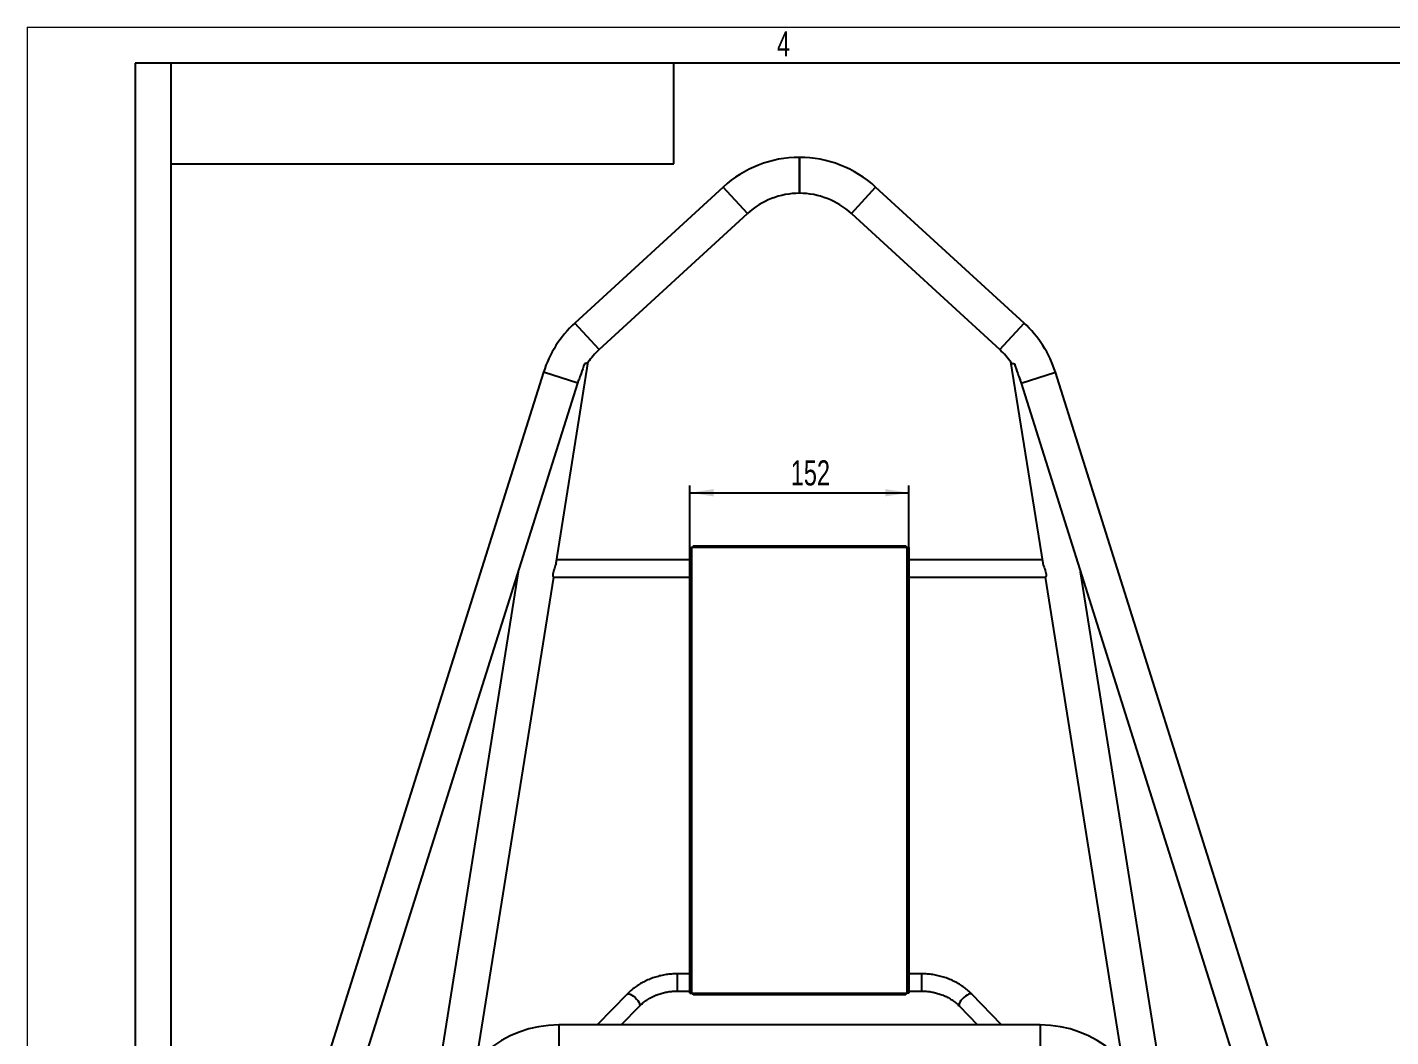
# Model space of a CAD drawing. Header units: millimetres. Extents: x -1160 to 841, y -1082 to 594.
# Drawn here: x 0 to 189.7, y 453.6 to 594 of the extents above; entities that cross this region are included whole.
import ezdxf

# ---------------------------------------------------------------- set-up
doc = ezdxf.new("R2010")
doc.units = ezdxf.units.MM
doc.layers.add('FORMAT', color=7, linetype='Continuous')
doc.layers.add('ОСЕВЫЕ', color=7, linetype='Continuous')
doc.styles.add('SLDTEXTSTYLE1', font='TXT', dxfattribs={"width": 0.7})
doc.dimstyles.new('SLDDIMSTYLE0', dxfattribs={"dimtxt": 3.5, "dimasz": 3.302, "dimexe": 0, "dimexo": 0.0625, "dimgap": 0.875, "dimtad": 1, "dimdec": 0, "dimlfac": 5, "dimrnd": 1e-09, "dimzin": 12, "dimdsep": 46, "dimtxsty": 'SLDTEXTSTYLE1', "dimsah": 1, "dimcen": 0.09, "dimadec": 0, "dimazin": 3, "dimtfac": 1, "dimtdec": 0, "dimtofl": 0, "dimtmove": 0, "dimatfit": 3, "dimfxl": 0, "dimfrac": 2, "dimtolj": 1, "dimtzin": 12, "dimarcsym": 0})

# ---------------------------------------------------------------- blocks, each defined once
blk = doc.blocks.new('_D_12')
at = {"layer": 'FORMAT'}
for p, q in [((92.22, 521.63), (92.22, 530.25)), ((122.7, 521.63), (122.7, 530.25)), ((92.22, 529.25), (122.7, 529.25))]:
    blk.add_line(p, q, dxfattribs=at)
for points in [[(92.22, 529.25), (95.52, 528.74), (95.52, 529.76)], [(122.7, 529.25), (119.4, 529.76), (119.4, 528.74)]]:
    blk.add_solid(points, dxfattribs=at)
at = {"layer": 'FORMAT', "insert": (106.25, 533.76), "char_height": 3.5, "attachment_point": 1, "style": 'SLDTEXTSTYLE1'}
blk.add_mtext('152', dxfattribs=at)

msp = doc.modelspace()

# ---------------------------------------------------------------- linework, layer by layer
at = {"color": 7, "linetype": 'Continuous', "lineweight": 25}
for p, q in [((20, 589), (20, 5)), ((836, 589), (20, 589)), ((20, 589), (20, 5)), ((90, 575), (90, 589)), ((20, 575), (90, 575)), ((107.458356, 573.403125), (107.458356, 575.903125)), ((107.458356, 575.903125), (107.458356, 570.903125)), ((107.458356, 570.903125), (107.458356, 573.403125)), ((96.85159, 571.778379), (76.207824, 552.861853)), ((100.229541, 568.091992), (96.85159, 571.778379)), ((114.687171, 568.091992), (118.065122, 571.778379)), ((138.708887, 552.861853), (118.065122, 571.778379)), ((79.585775, 549.175466), (100.229541, 568.091992)), ((114.687171, 568.091992), (135.330936, 549.175466)), ((79.585775, 549.175466), (76.207824, 552.861853)), ((135.330936, 549.175466), (138.708887, 552.861853)), ((73.588528, 519.446729), (78.064196, 547.44457)), ((136.852515, 547.44457), (141.328184, 519.446729)), ((71.841234, 546.00768), (27.938188, 406.765005)), ((76.609819, 544.504151), (71.841234, 546.00768)), ((76.609819, 544.504151), (76.762262, 544.952754)), ((138.074741, 545.164338), (138.306893, 544.504151)), ((138.306893, 544.504151), (143.075477, 546.00768)), ((186.978524, 406.765005), (143.075477, 546.00768)), ((34.857511, 412.082749), (76.609819, 544.504151)), ((138.306893, 544.504151), (180.0592, 412.082749)), ((92.658356, 521.869225), (92.658356, 521.629225)), ((92.658356, 521.869225), (122.258356, 521.869225)), ((122.258356, 521.869225), (122.258356, 521.629225)), ((92.218356, 519.918297), (73.663911, 519.918297)), ((92.218356, 459.629225), (92.218356, 521.629225)), ((92.218356, 521.629225), (92.458356, 521.629225)), ((122.458356, 521.629225), (92.458356, 521.629225)), ((92.458356, 521.629225), (92.458356, 459.629225)), ((122.458356, 459.629225), (122.458356, 521.629225)), ((122.698356, 521.629225), (122.458356, 521.629225)), ((122.698356, 521.629225), (122.698356, 459.629225)), ((141.2528, 519.918297), (122.698356, 519.918297)), ((68.335611, 518.261716), (57.08603, 447.889225)), ((157.830681, 447.889225), (146.581101, 518.261716)), ((62.532829, 450.287078), (73.280253, 517.518297)), ((73.231015, 517.518297), (92.218356, 517.518297)), ((122.698356, 517.518297), (141.685696, 517.518297)), ((141.636459, 517.518297), (152.383883, 450.287078)), ((92.218356, 462.332344), (90.458356, 462.332344)), ((124.458356, 462.332344), (122.698356, 462.332344)), ((83.46818, 459.492529), (79.327709, 455.219194)), ((90.458356, 459.932344), (92.218356, 459.932344)), ((92.218356, 459.629225), (92.458356, 459.629225)), ((92.458356, 459.629225), (122.458356, 459.629225)), ((92.658356, 459.389225), (92.658356, 459.629225)), ((122.258356, 459.389225), (92.658356, 459.389225)), ((122.258356, 459.389225), (122.258356, 459.629225)), ((122.698356, 459.629225), (122.458356, 459.629225)), ((122.698356, 459.932344), (124.458356, 459.932344)), ((135.589003, 455.219194), (131.448531, 459.492529)), ((82.669474, 455.219194), (85.19182, 457.822479)), ((129.724891, 457.822479), (132.247237, 455.219194)), ((140.958356, 455.219194), (73.958356, 455.219194)), ((73.958356, 455.219194), (73.958356, 450.219194)), ((140.958356, 455.219194), (140.958356, 450.219194))]:
    msp.add_line(p, q, dxfattribs=at)
at = {"color": 8, "linetype": 'Continuous', "lineweight": 25}
for p, q in [((90.458356, 462.332344), (90.458356, 459.932345)), ((124.458356, 462.332344), (124.458356, 459.932344))]:
    msp.add_line(p, q, dxfattribs=at)
at = {"color": 8, "linetype": 'Continuous', "lineweight": 25, "flags": 128}
for points in [[(83.46818, 459.492529), (83.574795, 459.548387), (83.728862, 459.548267), (83.920701, 459.492177), (84.138258, 459.383642), (84.367863, 459.229481), (84.595088, 459.03938), (84.805657, 458.825285), (84.986339, 458.600648), (85.125781, 458.379583), (85.21522, 458.17598), (85.249039, 458.002634), (85.22511, 457.870436), (85.19182, 457.822479)], [(131.448531, 459.492529), (131.341916, 459.548387), (131.187849, 459.548267), (130.99601, 459.492177), (130.778454, 459.383642), (130.548849, 459.229481), (130.321623, 459.03938), (130.111054, 458.825285), (129.930373, 458.600648), (129.790931, 458.379583), (129.701491, 458.17598), (129.667673, 458.002634), (129.691601, 457.870436), (129.724891, 457.822479)]]:
    msp.add_lwpolyline(points, dxfattribs=at)
at = {"color": 7, "linetype": 'Continuous', "lineweight": 25}
for centre, radius, start, end in [((107.458356, 560.203125), 15.7, 90, 132.5), ((107.458356, 560.203125), 15.7, 47.5, 90), ((107.458356, 560.203125), 10.7, 90, 132.5), ((107.458356, 560.203125), 10.7, 47.5, 90), ((86.81459, 541.286599), 15.7, 132.5, 162.5), ((128.102121, 541.286599), 15.7, 17.5, 47.5), ((86.81459, 541.286599), 10.7, 132.5, 145.4730634), ((128.102121, 541.286599), 10.7, 34.52498927, 47.5), ((73.958356, 439.519194), 15.7, 90, 170.5611675), ((140.958356, 439.519194), 15.7, 9.4388325, 90)]:
    msp.add_arc(centre, radius, start, end, dxfattribs=at)
for points, knots in [([(77.540508, 547.194841), (77.539974, 547.19324), (77.386797, 546.733728), (77.13286, 545.979971), (76.866101, 545.24876), (76.759818, 544.957431)], [0, 0, 0, 0, 0.0020985879, 0.6024161557, 1, 1, 1, 1]), ([(78.021857, 547.400708), (78.002629, 547.372807), (77.95542, 547.304301), (77.793331, 547.235192), (77.634246, 547.203923), (77.541544, 547.194942), (77.540508, 547.194841)], [0, 0, 0, 0, 0.2519382516, 0.6185835417, 0.9957374946, 1, 1, 1, 1]), ([(136.894998, 547.400538), (136.914188, 547.372698), (136.961364, 547.304256), (137.123386, 547.235195), (137.282466, 547.203923), (137.375168, 547.194942), (137.376204, 547.194841)], [0, 0, 0, 0, 0.25153267429, 0.61837674884, 0.99573518363, 1, 1, 1, 1]), ([(137.376204, 547.194841), (137.376738, 547.19324), (137.529915, 546.733728), (137.782877, 545.982783), (138.04862, 545.254319), (138.153891, 544.965746)], [0, 0, 0, 0, 0.0021065254, 0.6046946588, 1, 1, 1, 1]), ([(73.592128, 519.506396), (73.587274, 519.46828), (73.571691, 519.345919), (73.483664, 519.068252), (73.351043, 518.694509), (73.209989, 518.289559), (73.130229, 517.926268), (73.131935, 517.675433), (73.178248, 517.535802), (73.214604, 517.532102), (73.230791, 517.530454)], [0, 0, 0, 0, 0.0569130256, 0.1827065464, 0.3238975902, 0.4822053738, 0.6365804776, 0.7692684201, 0.8972710004, 1, 1, 1, 1]), ([(141.324584, 519.506396), (141.329438, 519.46828), (141.345021, 519.345919), (141.433048, 519.068252), (141.565668, 518.694509), (141.706723, 518.289559), (141.786483, 517.926268), (141.784776, 517.675433), (141.738464, 517.535802), (141.702108, 517.532102), (141.685921, 517.530454)], [0, 0, 0, 0, 0.0569130256, 0.1827065464, 0.3238975902, 0.4822053738, 0.6365804776, 0.7692684201, 0.8972710004, 1, 1, 1, 1]), ([(90.458356, 462.332344), (90.31759, 462.33063), (89.921406, 462.325807), (89.271393, 462.273553), (88.515068, 462.159117), (87.771844, 461.988668), (87.046969, 461.76429), (86.345479, 461.487188), (85.672389, 461.159206), (85.032185, 460.782751), (84.43049, 460.359591), (83.907427, 459.928467), (83.602457, 459.625794), (83.46818, 459.492529)], [0, 0, 0, 0, 0.05334387914, 0.15013578133, 0.24696345639, 0.34379824239, 0.44062878947, 0.53744071811, 0.63421585492, 0.73093180139, 0.82756197092, 0.92407625002, 1, 1, 1, 1]), ([(131.448531, 459.492529), (131.353794, 459.587564), (131.090498, 459.851688), (130.621649, 460.254035), (130.032959, 460.685058), (129.404953, 461.070919), (128.742685, 461.409648), (128.050507, 461.698701), (127.333284, 461.936001), (126.595965, 462.120197), (125.843665, 462.248759), (125.129014, 462.320613), (124.666038, 462.328711), (124.458356, 462.332344)], [0, 0, 0, 0, 0.0538936086, 0.1497816186, 0.245788049, 0.3419645639, 0.4382863395, 0.5347290287, 0.6312702703, 0.727890623, 0.8245738853, 0.9213069169, 1, 1, 1, 1]), ([(85.19182, 457.822479), (85.259923, 457.89078), (85.467252, 458.098713), (85.848632, 458.422054), (86.348747, 458.775182), (86.887253, 459.086075), (87.458218, 459.352252), (88.056681, 459.571049), (88.67712, 459.740757), (89.313829, 459.858648), (89.910021, 459.922364), (90.292702, 459.929329), (90.458356, 459.932344)], [0, 0, 0, 0, 0.05322869452, 0.16204825706, 0.27063785609, 0.37892496368, 0.48698082138, 0.59486397425, 0.70261985943, 0.81028230593, 0.91787581213, 1, 1, 1, 1]), ([(124.458356, 459.932344), (124.56675, 459.931016), (124.891882, 459.927034), (125.43211, 459.881493), (126.071054, 459.777366), (126.694846, 459.621591), (127.29767, 459.416686), (127.873972, 459.164463), (128.418861, 458.867685), (128.926464, 458.52858), (129.363877, 458.178804), (129.614079, 457.931852), (129.724891, 457.822479)], [0, 0, 0, 0, 0.0537452073, 0.161210368, 0.2686822029, 0.3761431812, 0.4836120229, 0.5911146245, 0.6986867666, 0.8063765458, 0.914246135, 1, 1, 1, 1])]:
    msp.add_open_spline(points, degree=3, knots=knots, dxfattribs=at)
at = {"layer": 'ОСЕВЫЕ', "lineweight": 18}
for q in [(841, 594), (0, 0)]:
    msp.add_line((0, 594), q, dxfattribs=at)
at = {"layer": 'ОСЕВЫЕ', "lineweight": 25}
for p, q in [((20, 589), (15, 589)), ((15, 589), (15, 292))]:
    msp.add_line(p, q, dxfattribs=at)

# ---------------------------------------------------------------- texts
at = {"color": 7, "linetype": 'Continuous', "lineweight": 0, "insert": (105.245033, 593.439221), "char_height": 3.5, "attachment_point": 2, "style": 'SLDTEXTSTYLE1'}
msp.add_mtext('4', dxfattribs=at)

# ---------------------------------------------------------------- dimensions: what is measured, and where the dimension line sits
at = {"layer": 'FORMAT'}
dim = msp.add_linear_dim(base=(122.698356, 529.248741), p1=(92.218356, 521.629225), p2=(122.698356, 521.629225), dimstyle='SLDDIMSTYLE0', dxfattribs=at)
dim.commit()
dim.dimension.update_dxf_attribs({"geometry": '_D_12', "text_midpoint": (109.114251, 529.248741), "dimtype": 160})

doc.saveas('drawing.dxf')
